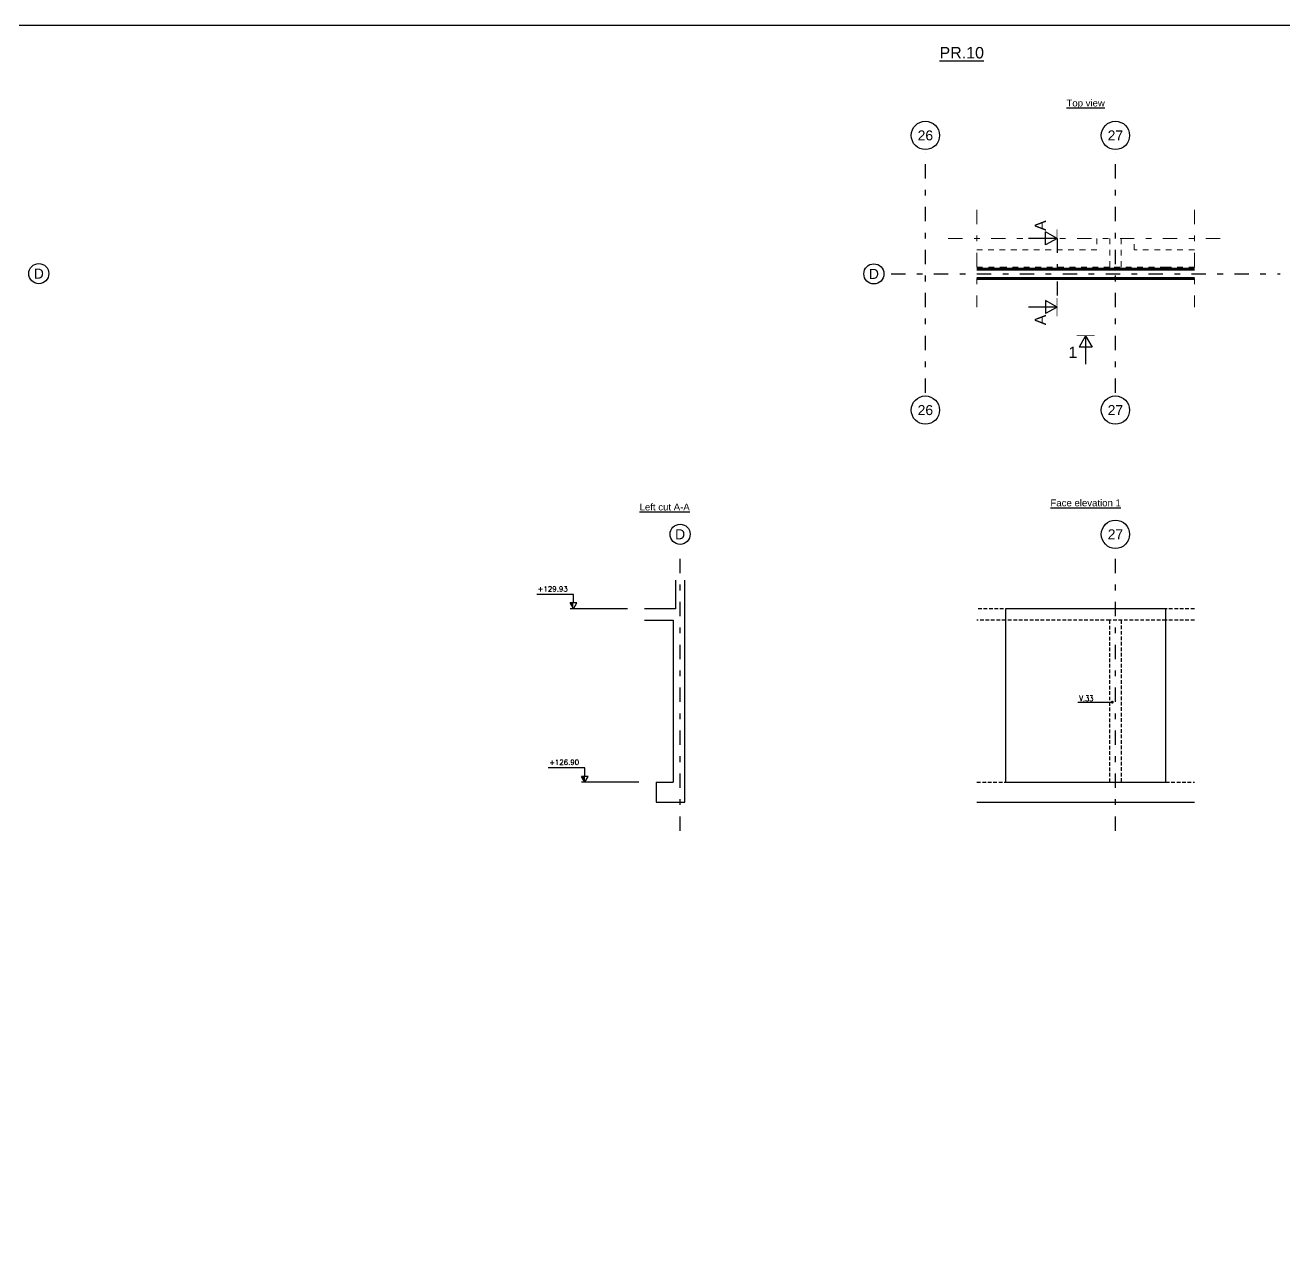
# Model space of a CAD drawing. Header units: millimetres. Extents: x -21776 to 63757, y -7870 to 8483.
# Drawn here: x 46165 to 48364, y -4478 to -2361 of the extents above; entities that cross this region are included whole.
import ezdxf
from ezdxf.enums import TextEntityAlignment as Align

# ---------------------------------------------------------------- set-up
doc = ezdxf.new("R2010")
doc.units = ezdxf.units.MM
for name, pattern in [('CACHE', [9.525, 6.35, -3.175]), ('GrDotted', [0.4, 0.1, -0.1, 0.1, -0.1]), ('GrFeatureAxis', [0.85, 0.25, -0.2, 0.1, -0.2, 0.1])]:
    doc.linetypes.add(name, pattern=pattern)
for name, color, linetype in [('COTATION', 1, 'Continuous'), ('Grid', 7, 'Continuous'), ('K_ENT_M_Building_PR.10', 7, 'Continuous'), ('K_FOT_M_Building_PR.10', 7, 'Continuous'), ('K_FOT_M_Building_V.46', 7, 'Continuous'), ('K_wAL_M_Building_PR.10', 7, 'Continuous'), ('préfa v', 2, 'Continuous'), ('STR_TS_TXT', 7, 'Continuous'), ('STR_VOI-POT', 6, 'Continuous')]:
    doc.layers.add(name, color=color, linetype=linetype)
doc.styles.add('GrCut', font='swissli.ttf', dxfattribs={"height": 0.2})
doc.styles.add('GrDimensions', font='simplex.shx')
doc.styles.add('GrElevation', font='swissli.ttf', dxfattribs={"height": 0.2})
doc.styles.add('GrGrid', font='ARIAL.TTF', dxfattribs={"height": 0.17})
doc.styles.add('GrTitleDrawing', font='swissli.ttf', dxfattribs={"height": 0.2})
doc.styles.add('TEXTE TS', font='romans.shx', dxfattribs={"width": 0.7, "oblique": 15})

# ---------------------------------------------------------------- blocks, each defined once
blk = doc.blocks.new('World Level Arrow 5_i')
at = {"color": 7, "linetype": 'Continuous', "lineweight": -3, "extrusion": (0, -1.22461e-16, -1)}
for p, q in [((0, 9.43), (0, -0.57)), ((-1, 0.57), (-1, -0.57)), ((0, 0), (-1, 0.57)), ((0, 0), (-1, -0.57))]:
    blk.add_line(p, q, dxfattribs=at)
blk.add_solid([(1, -0.57), (0, 0), (1, 0)], dxfattribs=at)

msp = doc.modelspace()

# ---------------------------------------------------------------- linework, layer by layer
at = {"layer": 'COTATION'}
msp.add_lwpolyline([(48003.92853, -3543.987), (48064.08426, -3543.987)], dxfattribs=at)
at = {"layer": 'COTATION', "const_width": 2.5}
msp.add_lwpolyline([(48062.83426, -3543.987, 1), (48065.33426, -3543.987, 1)], format="xyb", close=True, dxfattribs=at)
at = {"layer": 'Grid', "color": 4, "linetype": 'GrFeatureAxis', "lineweight": 25, "ltscale": 100}
for p, q in [((47737.59949, -3003.59779), (47737.59949, -2583.59529)), ((48069.59949, -3003.59779), (48069.59949, -2583.59529)), ((47677.59949, -2795.59779), (48357.59949, -2795.59779)), ((47309.03776, -3768.59163), (47309.03776, -3280.59063)), ((48069.59949, -3768.59163), (48069.59949, -3280.59063))]:
    msp.add_line(p, q, dxfattribs=at)
at = {"layer": 'Grid', "color": 1, "linetype": 'Continuous', "lineweight": 25, "ltscale": 100}
for centre, major_axis, start_param, end_param in [((47737.59949, -2553.59529), (17.51464, 17.51464), 5.4977871438, 11.780972451), ((48069.59949, -2553.59529), (17.51464, 17.51464), 5.4977871438, 11.780972451), ((46188.58305, -2795.08968), (12.4308, 12.4308), 5.4977871438, 11.780972451), ((47647.59949, -2795.59779), (12.4308, 12.4308), 5.4977871438, 11.780972451), ((47737.59949, -3033.59779), (17.51464, 17.51464), 5.4977871438, 11.780972451), ((48069.59949, -3033.59779), (17.51464, 17.51464), 5.4977871438, 11.780972451), ((48069.59949, -3250.59063), (-17.51464, 17.51464), 3.926990817, 10.2101761242), ((47309.03776, -3250.59063), (-12.4308, 12.4308), 3.926990817, 10.2101761242)]:
    msp.add_ellipse(centre, major_axis=major_axis, ratio=1, start_param=start_param, end_param=end_param, dxfattribs=at)
at = {"layer": 'K_ENT_M_Building_PR.10', "color": 9, "linetype": 'GrFeatureAxis', "lineweight": 20, "ltscale": 100}
for p, q in [((47827.59949, -2683.59529), (47827.59949, -2853.59779)), ((48207.59949, -2683.59529), (48207.59949, -2853.59779)), ((47777.59949, -2733.59529), (48257.59949, -2733.59529))]:
    msp.add_line(p, q, dxfattribs=at)
at = {"layer": 'K_ENT_M_Building_PR.10', "color": 7, "linetype": 'Continuous', "lineweight": -3, "ltscale": 100}
for p, q in [((47967.59949, -2733.59529), (47947.59949, -2722.24899)), ((47947.59949, -2744.9416), (47947.59949, -2722.24899)), ((47947.59949, -2733.59529), (47917.59949, -2733.59529)), ((47967.59949, -2733.59529), (47947.59949, -2733.59529)), ((47967.59949, -2733.59529), (47947.59949, -2744.9416)), ((48017.59949, -2903.59779), (48006.25319, -2923.59779)), ((48028.9458, -2923.59779), (48006.25319, -2923.59779)), ((48017.59949, -2903.59779), (48028.9458, -2923.59779)), ((48017.59949, -2903.59779), (48017.59949, -2923.59779)), ((48017.59949, -2923.59779), (48017.59949, -2953.59779))]:
    msp.add_line(p, q, dxfattribs=at)
at = {"layer": 'K_ENT_M_Building_PR.10', "color": 7, "linetype": 'Continuous', "lineweight": -3, "ltscale": 100, "extrusion": (0, -1.22461e-16, -1)}
for p, q in [((47947.59949, -2853.59779), (47917.59949, -2853.59779)), ((47967.59949, -2853.59779), (47947.59949, -2842.25149)), ((47947.59949, -2842.25149), (47947.59949, -2864.9441)), ((47967.59949, -2853.59779), (47947.59949, -2853.59779)), ((47967.59949, -2853.59779), (47947.59949, -2864.9441))]:
    msp.add_line(p, q, dxfattribs=at)
at = {"layer": 'K_ENT_M_Building_PR.10', "color": 120, "linetype": 'Continuous', "lineweight": -3}
for p, q in [((47117.7083, -3355.59063), (47058.7083, -3355.59063)), ((47117.7083, -3355.59063), (47058.7083, -3355.59063)), ((47122.7083, -3355.59063), (47117.7083, -3355.59063)), ((47122.7083, -3355.59063), (47117.7083, -3355.59063)), ((47122.7083, -3370.59063), (47122.7083, -3355.59063)), ((47122.7083, -3370.59063), (47122.7083, -3355.59063)), ((47137.71074, -3658.59163), (47078.71074, -3658.59163)), ((47137.71074, -3658.59163), (47078.71074, -3658.59163)), ((47142.71074, -3658.59163), (47137.71074, -3658.59163)), ((47142.71074, -3658.59163), (47137.71074, -3658.59163)), ((47142.71074, -3673.59163), (47142.71074, -3658.59163)), ((47142.71074, -3673.59163), (47142.71074, -3658.59163))]:
    msp.add_line(p, q, dxfattribs=at)
at = {"layer": 'K_ENT_M_Building_PR.10', "color": 7, "linetype": 'Continuous', "lineweight": -3, "ltscale": 100, "const_width": 1.2}
for points in [[(47967.6194, -2749.5205), (47967.57959, -2717.67009)], [(48033.5247, -2903.57789), (48001.67429, -2903.6177)]]:
    msp.add_lwpolyline(points, dxfattribs=at)
at = {"layer": 'K_ENT_M_Building_PR.10', "color": 7, "linetype": 'GrFeatureAxis', "lineweight": -3, "ltscale": 100}
msp.add_lwpolyline([(47967.59949, -2733.59529), (47967.59949, -2853.59779)], dxfattribs=at)
at = {"layer": 'K_ENT_M_Building_PR.10', "color": 7, "linetype": 'Continuous', "lineweight": -3, "ltscale": 100, "extrusion": (0, -1.22461e-16, -1), "const_width": 1.2}
msp.add_lwpolyline([(-47967.6194, -2837.67259), (-47967.57959, -2869.523)], dxfattribs=at)
at = {"layer": 'K_FOT_M_Building_PR.10', "color": 9, "linetype": 'GrDotted', "lineweight": 15, "ltscale": 100}
for p, q in [((48037.09905, -2733.59529), (48037.09903, -2753.59779)), ((48102.09903, -2753.5976), (48102.09905, -2733.59529)), ((48037.09903, -2753.59779), (47827.59949, -2753.59762)), ((48207.59949, -2753.59765), (48102.09903, -2753.5976))]:
    msp.add_line(p, q, dxfattribs=at)
at = {"layer": 'K_FOT_M_Building_V.46', "color": 4, "linetype": 'Continuous', "ltscale": 100}
msp.add_line((47827.59949, -3718.59163), (48207.59949, -3718.59163), dxfattribs=at)
msp.add_lwpolyline([(48157.59949, -3683.59063), (48157.59949, -3380.59063), (47877.59949, -3380.59063), (47877.59949, -3683.59063)], close=True, dxfattribs=at)
at = {"layer": 'K_wAL_M_Building_PR.10', "color": 9, "linetype": 'GrDotted', "lineweight": 15, "ltscale": 100}
for p, q in [((48059.59824, -2783.59529), (48059.59838, -2733.59529)), ((48079.60088, -2733.59529), (48079.60074, -2783.59529)), ((47877.59949, -2783.59529), (47827.59949, -2783.59529)), ((48059.59824, -2783.59529), (47877.59949, -2783.59529)), ((48157.59949, -2783.59529), (48059.59824, -2783.59529)), ((48207.59949, -2783.59529), (48157.59949, -2783.59529))]:
    msp.add_line(p, q, dxfattribs=at)
at = {"layer": 'K_wAL_M_Building_PR.10', "color": 6, "linetype": 'Continuous', "lineweight": 60, "ltscale": 100}
for p, q in [((48207.59949, -2787.59779), (47827.59949, -2787.59779)), ((47827.59949, -2803.59779), (48207.59949, -2803.59779))]:
    msp.add_line(p, q, dxfattribs=at)
at = {"layer": 'préfa v', "color": 2, "ltscale": 3}
for p, q in [((47301.03776, -3330.59063), (47301.03776, -3380.59063)), ((47317.03776, -3380.59063), (47317.03776, -3330.59063)), ((47297.03526, -3380.59063), (47247.03526, -3380.59063)), ((47301.03776, -3380.59063), (47297.10985, -3380.59063)), ((47317.03776, -3683.59063), (47317.03776, -3380.59063)), ((47247.03526, -3400.59313), (47297.03526, -3400.59313)), ((47297.03526, -3400.59313), (47297.03526, -3683.59063)), ((47267.0377, -3683.59163), (47297.03526, -3683.59063)), ((47267.0377, -3683.59163), (47267.0377, -3718.59163)), ((47317.03776, -3718.59163), (47317.03776, -3683.59163)), ((47267.0377, -3718.59163), (47317.03776, -3718.59163))]:
    msp.add_line(p, q, dxfattribs=at)
at = {"layer": 'STR_VOI-POT', "color": 7, "linetype": 'CACHE'}
for p, q in [((48207.59949, -3380.59063), (47827.59949, -3380.59063)), ((47877.59949, -3400.59313), (47827.59949, -3400.59313)), ((48059.59824, -3400.59313), (47877.59949, -3400.59313)), ((48059.59824, -3683.59063), (48059.59824, -3400.59313)), ((48157.59949, -3400.59313), (48059.59824, -3400.59313)), ((48079.60074, -3400.59313), (48079.60074, -3683.59063)), ((48207.59949, -3400.59313), (48157.59949, -3400.59313)), ((47827.59949, -3683.59063), (47877.59949, -3683.59063)), ((47877.59949, -3683.59063), (48157.59949, -3683.59063)), ((48157.59949, -3683.59063), (48207.59949, -3683.59063))]:
    msp.add_line(p, q, dxfattribs=at)
at = {"layer": 'STR_VOI-POT'}
msp.add_lwpolyline([(-14626.05801, -2360.94219), (63756.79188, -2360.94219), (63756.79188, -6687.41341), (-14626.05801, -6687.41341)], close=True, dxfattribs=at)

# ---------------------------------------------------------------- block references
at = {"layer": 'K_ENT_M_Building_PR.10', "color": 120, "linetype": 'Continuous', "lineweight": -3, "xscale": 10, "yscale": 10, "zscale": 10, "rotation": 270}
for p in [(47122.7083, -3380.59063), (47122.7083, -3380.59063), (47142.71074, -3683.59163), (47142.71074, -3683.59163)]:
    msp.add_blockref('World Level Arrow 5_i', p, dxfattribs=at)

# ---------------------------------------------------------------- texts
at = {"layer": 'Grid', "color": 1, "linetype": 'Continuous', "lineweight": -3, "ltscale": 100, "style": 'GrGrid'}
for s, height, p in [('26', 17.371078, (47737.59949, -2553.59529)), ('27', 17.371078, (48069.59949, -2553.59529)), ('D', 17.57981, (46188.58305, -2795.08968)), ('D', 17.57981, (47647.59949, -2795.59779)), ('26', 17.371078, (47737.59949, -3033.59779)), ('27', 17.371078, (48069.59949, -3033.59779)), ('D', 17.57981, (47309.03776, -3250.59063)), ('27', 17.371078, (48069.59949, -3250.59063))]:
    msp.add_text(s, height=height, dxfattribs=at).set_placement(p, align=Align.MIDDLE_CENTER)
at = {"layer": 'K_ENT_M_Building_PR.10', "color": 7, "linetype": 'Continuous', "lineweight": -3, "ltscale": 100, "attachment_point": 5}
for s, insert, char_height, style in [('{\\LPR.10}', (47801.10728, -2409.19245), 20, 'GrTitleDrawing'), ('\\LTop view', (48017.59949, -2498.82585), 12, 'GrTitleDrawing'), ('{1}', (47995.1897, -2932.63667), 20, 'GrElevation'), ('\\LLeft cut A-A', (47282.03651, -3203.01082), 12, 'GrTitleDrawing'), ('\\LFace elevation 1', (48017.59949, -3195.82119), 12, 'GrTitleDrawing')]:
    msp.add_mtext(s, dxfattribs=dict(at, insert=insert, char_height=char_height, style=style))
at = {"layer": 'K_ENT_M_Building_PR.10', "color": 7, "linetype": 'Continuous', "lineweight": -3, "ltscale": 100, "char_height": 20, "attachment_point": 5, "rotation": 90, "style": 'GrCut'}
for insert in [(47938.56061, -2711.18551), (47938.56061, -2876.00758)]:
    msp.add_mtext('{A}', dxfattribs=dict(at, insert=insert))
at = {"layer": 'K_ENT_M_Building_PR.10', "color": 0, "linetype": 'Continuous', "lineweight": -3, "char_height": 9, "attachment_point": 9, "style": 'GrDimensions'}
for s, insert in [('\\A1;+129.93', (47112.7083, -3350.59063)), ('\\A1;+126.90', (47132.71074, -3653.59163))]:
    msp.add_mtext(s, dxfattribs=dict(at, insert=insert))
at = {"layer": 'STR_TS_TXT', "style": 'TEXTE TS', "width": 0.8}
msp.add_text('V.33', height=10, dxfattribs=at).set_placement((48006.49081, -3542.33585, -0.00589))

doc.saveas('drawing.dxf')
